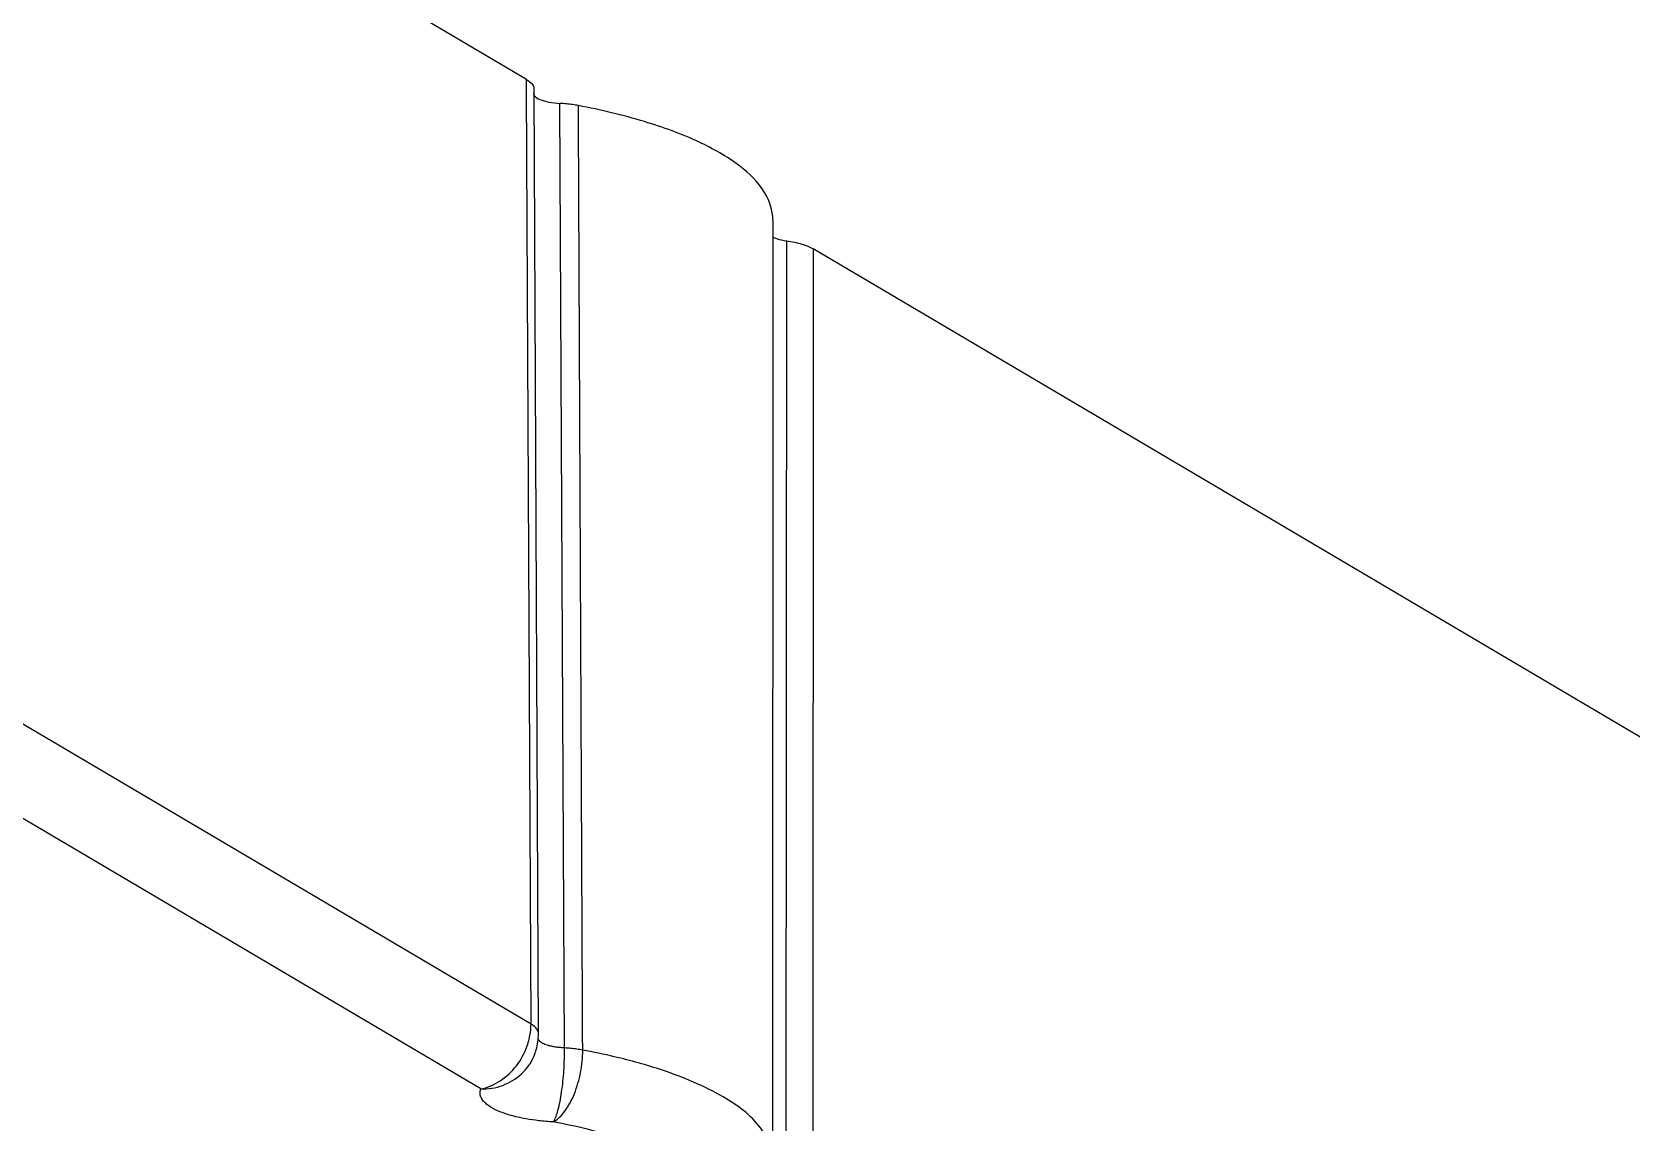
# Model space of a CAD drawing. Header units: millimetres. Extents: x -603 to 1798, y -1840 to -1013.
# Drawn here: x -113.56 to -86.32, y -1662.64 to -1644.08 of the extents above; entities that cross this region are included whole.
import ezdxf

# ---------------------------------------------------------------- set-up
doc = ezdxf.new("R2010")
doc.units = ezdxf.units.MM
doc.header["$MEASUREMENT"] = 0
doc.layers.get('0').update_dxf_attribs({"linetype": 'CONTINUOUS'})

# ---------------------------------------------------------------- blocks, each defined once
blk = doc.blocks.new('*U25')
at = {"color": 7}
for p, q in [((-105.396, 45.069), (-64.536, 20.933)), ((-64.536, 20.933), (-64.529, 36.975)), ((-64.079, 36.835), (-64.086, 20.799)), ((-63.85, 20.445), (-63.846, 36.463)), ((-58.875, 35.245), (-17.935, 11.061)), ((-59.803, 34.63), (-59.803, 34.63)), ((-60.302, 34.545), (-60.225, 18.457)), ((-59.858, 34.299), (-59.784, 18.213)), ((-59.732, 34.141), (-18.791, 9.957)), ((-59.732, 34.141), (-59.658, 18.214)), ((-59.658, 18.214), (-59.658, 18.051)), ((-59.658, 18.051), (-18.798, -6.085))]:
    blk.add_line(p, q, dxfattribs=at)
for centre, radius, start, end in [((-58.371, 46.645), 12.269, 256.9091, 259.4778), ((-58.857, 34.303), 1.001, 160.9576, 164.0286), ((-58.857, 34.304), 1.001, 172.1572, 180.2593), ((-58.858, 34.304), 1, 164.0307, 172.1545), ((-58.679, 34.143), 1.053, 172.7877, 180.073), ((-64.246, 19.678), 1.132, 72.9028, 81.9116)]:
    blk.add_arc(centre, radius, start, end, dxfattribs=at)
for points, start_tangent, end_tangent in [([(-62.863, 37.43), (-62.693, 36.939), (-62.147, 36.483), (-61.265, 36.096), (-60.114, 35.806)], (-0.040394, -0.999184), (0.983006, -0.183573)), ([(-63.846, 36.463), (-63.644, 35.914), (-63.004, 35.38), (-61.97, 34.926), (-61.15, 34.696)], (0.005819, -0.999983), (0.973789, -0.227455)), ([(-60.114, 35.806), (-60.308, 35.623), (-60.47, 35.327), (-60.576, 34.962), (-60.612, 34.583)], (-0.865248, -0.501344), (0.008696, -0.999962)), ([(-60.114, 35.806), (-60.19, 35.609), (-60.253, 35.301), (-60.292, 34.928), (-60.302, 34.545)], (-0.507052, -0.861915), (0.018045, -0.999837)), ([(-60.114, 35.806), (-59.863, 35.785), (-59.647, 35.753), (-59.473, 35.717), (-59.332, 35.678), (-59.216, 35.637), (-59.116, 35.593), (-59.033, 35.546), (-58.966, 35.495), (-58.914, 35.441), (-58.88, 35.382), (-58.864, 35.317), (-58.875, 35.245)], (0.998515, -0.054482), (-0.326776, -0.945102)), ([(-58.875, 35.245), (-59.251, 35.183), (-59.568, 34.989), (-59.779, 34.693), (-59.803, 34.63)], (-0.999581, 0.028961), (-0.325171, -0.945655)), ([(-58.875, 35.245), (-59.205, 35.107), (-59.483, 34.849), (-59.667, 34.511)], (-0.979717, -0.200388), (-0.331034, -0.943619)), ([(-60.612, 34.583), (-60.576, 26.575), (-60.54, 18.494)], (0.00433, -0.999991), (0.004565, -0.99999)), ([(-60.612, 34.583), (-60.513, 34.567), (-60.409, 34.554), (-60.302, 34.545)], (0.982196, -0.187858), (0.997968, -0.063717)), ([(-60.302, 34.545), (-60.21, 34.539), (-60.129, 34.528), (-60.064, 34.514), (-60.012, 34.5), (-59.97, 34.485), (-59.936, 34.47), (-59.907, 34.453), (-59.884, 34.435), (-59.865, 34.415), (-59.853, 34.392), (-59.852, 34.389)], (0.999301, -0.037386), (0.330161, -0.943925)), ([(-59.667, 34.511), (-59.723, 34.275)], (-0.331034, -0.943619), (-0.124795, -0.992183)), ([(-59.858, 34.299), (-59.854, 34.27), (-59.813, 34.203)], (0.003529, -0.999994), (0.689586, -0.724204)), ([(-59.813, 34.203), (-59.732, 34.141)], (0.689586, -0.724204), (0.864576, -0.502502)), ([(-64.086, 20.799), (-64.345, 20.853), (-64.536, 20.933)], (-0.99009, 0.140436), (-0.861, 0.508605)), ([(-63.847, 20.735), (-63.913, 20.76)], (-0.896277, 0.443495), (-0.955869, 0.293794)), ([(-63.85, 20.445), (-63.71, 19.976), (-63.285, 19.524), (-62.593, 19.116), (-61.664, 18.767), (-60.54, 18.494)], (0.000573, -1), (0.982049, -0.188625)), ([(-60.54, 18.494), (-60.44, 18.478), (-60.335, 18.465), (-60.225, 18.457)], (0.982049, -0.188625), (0.99842, -0.056199)), ([(-60.037, 18.434), (-60.225, 18.457)], (-0.980798, 0.195027), (-0.99842, 0.056199)), ([(-59.782, 18.31), (-59.79, 18.325), (-59.881, 18.388), (-60.037, 18.434)], (-0.405047, 0.914296), (-0.980798, 0.195027)), ([(-59.774, 18.277), (-59.782, 18.31)], (-0.05269, 0.998611), (-0.405047, 0.914296)), ([(-59.658, 18.051), (-59.765, 18.148), (-59.783, 18.213)], (-0.861, 0.508605), (-0.034136, 0.999417))]:
    blk.add_spline(points, degree=3, dxfattribs=dict(at, start_tangent=start_tangent, end_tangent=end_tangent))

msp = doc.modelspace()

# ---------------------------------------------------------------- block references
at = {"rotation": 180}
msp.add_blockref('*U25', (-164.797, -1626.835), dxfattribs=at)

doc.saveas('drawing.dxf')
